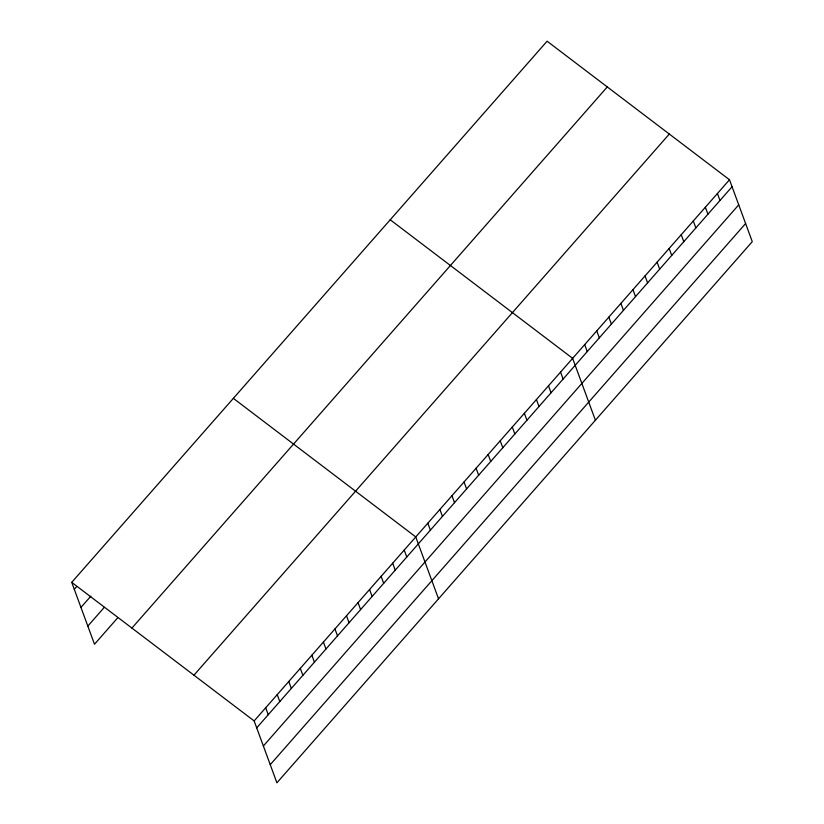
<?xml version="1.0" encoding="UTF-8"?>
<svg xmlns="http://www.w3.org/2000/svg" width="824" height="824" viewBox="0 0 824 824"><rect width="100%" height="100%" fill="white"/><g stroke="black" fill="none" stroke-linecap="round" stroke-linejoin="round"><path stroke-width="1.24" d="M71.729 582.352L547.095 41.2L729.498 179.766L752.271 241.648L276.905 782.8L254.142 720.918L71.729 582.352L94.502 644.234L117.585 617.949M74.294 589.304L76.766 586.482M80.958 607.432L90.856 596.164M87.828 626.106L104.318 607.329M131.922 628.073L607.288 86.932M193.939 675.186L669.304 134.044M254.142 720.918L729.498 179.766M256.697 727.87L732.062 186.729M263.371 745.998L738.726 204.846M270.241 764.672L745.596 223.531M390.226 219.781L572.629 358.347L595.402 420.23M233.357 398.353L415.76 536.929L438.533 598.811M717.436 193.506L719.991 200.459M705.365 207.246L707.929 214.199M693.303 220.976L695.858 227.939M681.232 234.716L683.796 241.669M669.17 248.457L671.725 255.409M657.099 262.187L659.664 269.149M645.038 275.927L647.592 282.879M632.966 289.667L635.52 296.619M620.894 303.397L623.459 310.36M608.833 317.137L611.387 324.089M596.761 330.877L599.326 337.83M584.7 344.607L587.255 351.57M560.567 372.088L563.122 379.04M548.496 385.817L551.06 392.78M536.434 399.558L538.989 406.51M524.363 413.298L526.927 420.25M512.301 427.028L514.856 433.991M500.23 440.768L502.784 447.72M488.158 454.508L490.723 461.461M476.097 468.238L478.651 475.201M464.025 481.978L466.59 488.931M451.964 495.718L454.518 502.671M439.892 509.448L442.457 516.411M427.831 523.188L430.386 530.141M404.213 550.072L406.778 557.024M392.677 563.214L395.232 570.167M381.131 576.347L383.685 583.31M369.585 589.49L372.139 596.452M358.038 602.632L360.603 609.595M346.492 615.775L349.057 622.738M334.946 628.918L337.51 635.881M323.41 642.061L325.964 649.013M311.863 655.204L314.418 662.156M300.317 668.346L302.872 675.299M288.771 681.489L291.336 688.442M277.224 694.632L279.789 701.585M265.678 707.775L268.243 714.727"/></g></svg>
